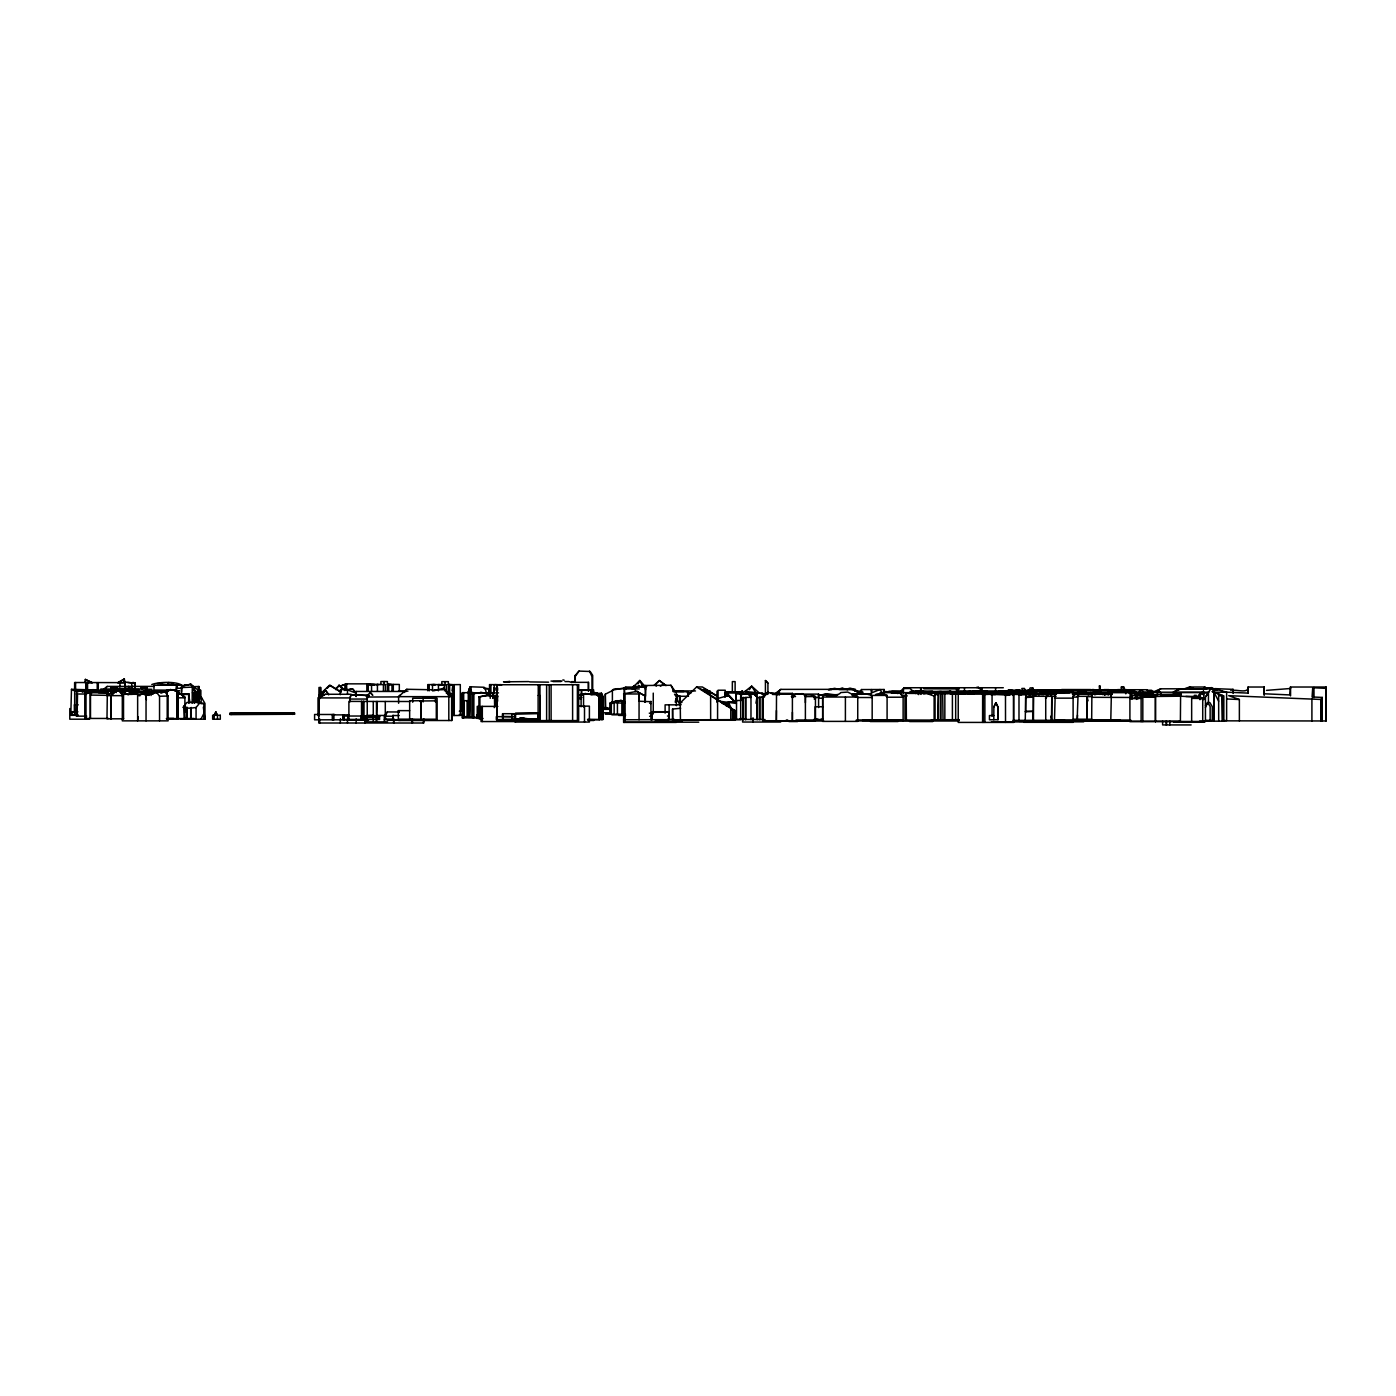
<?xml version="1.0" encoding="UTF-8"?>
<svg xmlns="http://www.w3.org/2000/svg" width="1396" height="1396" viewBox="0 0 1396 1396"><rect width="100%" height="100%" fill="white"/><g stroke="black" fill="none" stroke-linecap="round" stroke-linejoin="round"><path stroke-width="1.5" d="M645.318 696.098L636.611 691.317L645.545 696.133L645.545 686.937L633.226 686.815L633.906 686.186M725.222 697.04L725.222 690.217L718.067 690.217L718.067 698.628M792.405 712.309L792.387 720.737L792.405 693.376L776.525 693.376L776.368 720.737L776.438 710.529M837.495 694.964L818.597 694.964L818.597 698.209L822.785 698.209M861.419 692.922L861.419 689.554L884.122 689.502L884.122 692.974L880.004 692.922M502.595 717.108L502.595 713.705L538.612 713.705M818.597 707.545L818.597 694.109L774.902 694.144M538.141 715.747L538.123 719.586L538.123 695.487L539.973 695.487L539.973 719.586L496.33 719.586L496.33 716.672L513.327 716.672L502.857 716.48L502.909 719.586M884.069 692.887L884.122 689.502M736.198 693.952L736.146 700.757L736.198 693.952L740.753 693.952L740.805 700.478L736.25 700.478M740.7 700.757L740.753 693.952M762.443 697.058L767.346 693.271L762.286 697.145L762.303 719.498M1224.484 692.084L1247.832 693.097L1248.111 687.024L1264.2 687.024L1263.712 693.76L1289.852 694.929L1290.445 687.024L1326.13 687.024L1326.2 720.964L1222.861 720.842M601.833 719.533L601.833 695.313L593.928 692.224L590.962 692.713L591.206 690.305L581.504 690.305L581.399 695.766M497.622 701.211L497.43 695.452L494.411 695.383L494.673 706.917M356.207 696.552L356.277 691.456L406.236 691.456M1179.201 694.405L1175.641 694.283L1174.088 695.679L1174.001 693.201L1180.772 693.201L1180.859 694.51M356.277 691.456L356.207 696.29L356.172 693.166L352.403 688.786L347.482 689.886L356.242 693.149M653.258 693.114L653.258 711.925M946.994 693.184L929.073 693.184M1149.728 697.023L1155.155 697.25M1173.949 695.4L1174.001 693.201M1180.719 695.383L1180.772 693.201M86.046 691.299L86.203 682.609L86.203 691.299M124.959 687.007L125.047 682.661M187.047 719.202L186.959 713.234L183.731 706.219L186.401 711.105M676.362 705.661L676.362 693.114L670.935 685.262L645.458 685.488L645.318 702.275M183.714 707.266L184.202 719.202M725.135 695.592L725.222 692.94M86.727 716.148L76.344 716.148L76.658 690.706L76.745 716.148M423.773 718.888L423.773 723.006L318.724 723.006L318.986 687.478L320.609 687.478L321.324 694.702M814.234 699.082L815.439 696.534L811.233 694.789L805.44 694.789L805.387 702.642M107.946 695.051L108.33 690.688L129.793 691.003M492.788 697.965L492.84 696.081M822.628 697.04C822.419 689.223 836.675 698.593 840.776 692.556L847.686 692.067L857.737 697.04L857.737 721.383L822.628 721.383L822.628 697.04L857.737 697.04M1077.38 719.219L1077.503 715.101M131.713 686.274L131.643 688.123L128.711 688.123L128.746 686.274L128.781 689.223M778.427 694.545L772.354 694.44M1135.157 694.719L1135.245 691.875L1113.136 691.875M85.418 695.034L85.784 692.207L107.335 692.207L107.422 695.225M123.721 718.818L106.986 718.818L107.335 692.207M151.03 695.522L151.553 691.91L130.002 691.91L129.706 692.957L151.1 692.887M742.689 694.161L743.108 691.91L725.449 691.91L725.065 693.393M176.419 690.182L176.577 685.122L176.419 690.182L153.892 690.06L154.118 685.279L181.689 685.122C175.477 680.951 156.928 682.225 151.78 684.564M1073.053 693.655L1073.14 691.701L1057.767 692.241M1137.286 696.046L1137.792 693.812L1134.599 694.685M91.089 691.648L89.606 690.025L88.873 691.648L91.211 691.648L88.873 690.776L88.663 691.648L91.508 691.648L82.137 691.648L79.886 690.025L78.333 691.648M468.41 717.317L469.719 692.486L468.236 691.613L468.41 717.317L477.624 717.317M494.201 688.926L494.044 687.896L493.626 692.887M879.585 694.667L875.484 694.475M1104.602 694.562L1104.655 693.55L1110.919 693.55M194.358 703.252L194.358 687.094L191.008 684.267L181.724 685.837L181.515 692.573L181.637 685.139L182.824 685.802M651.932 711.716L651.897 719.69L651.932 711.716L668.771 711.716L668.632 719.673M157.015 683.621L162.111 683.656L161.29 685.139M1326.13 687.024L1326.078 688.368L1312.729 687.739L1312.1 696.97L1322.256 697.424L1322.134 720.964M1322.256 697.424L1321.471 699.483L1228.707 695.679L1239.369 699.518L1239.369 720.964M1124.513 688.717L1123.623 686.727L1121.337 687.076L1121.337 691.125M198.215 703.427L200.029 697.337L201.408 697.337L200.989 703.671L203.868 703.671L203.868 719.202M138.012 716.706L137.646 720.86L137.646 694.283L122.307 694.283L122.307 720.86L168.096 720.86L168.096 696.011L164.833 691.718L156.108 691.718L146.039 695.435L146.388 699.675M184.289 707.266L187.047 713.216L186.506 719.202L187.047 707.423L182.928 707.388M320.609 687.478L319.736 696.901L318.724 696.883M1047.75 694.301L1056.214 694.388M110.965 687.862L110.895 688.647C113.53 690.688 117.875 685.768 117.473 689.223L117.194 687.879L110.965 687.862L111.244 689.258M982.592 722.413L982.644 693.411L984.389 691.282L986.012 694.318M1033.476 696.43L1033.668 694.719L1033.354 720.231L1033.162 697.145L1029.515 696.081L1025.606 697.494L1025.257 720.231M183.33 697.546L183.522 695.958L184.9 697.145L184.9 718.661M420.737 701.699L420.859 700.722L409.656 700.827L409.656 719.219M1173.582 694.423L1173.809 692.591L1203.3 692.591L1203.073 694.423M1001.089 694.178L1019.778 694.196L1020.092 692.224L1036.53 692.224M1092.178 693.306L1112.35 693.812L1092.178 693.306L1091.672 697.302L1129.905 697.459L1130.533 692.678L1111.408 692.678L1110.78 720.528M1110.78 697.267L1111.286 693.306M1056.894 693.515L1033.79 693.742L1033.476 696.255L1056.109 696.36M717.003 691.16L716.933 702.223M1103.835 719.865L1054.504 719.9L1055.254 692.713L1094.272 692.608M98.453 692.608L107.981 692.713L108.365 690.531L86.814 690.531L86.447 692.625M1199.548 697.459L1199.74 696.115L1199.967 697.494M452.025 690.88L452.932 684.721L448.343 684.389M1149.711 694.37L1149.397 696.377L1149.274 693.864M489.909 694.021L492.963 693.044L492.788 698.366M755.951 703.2L756.981 697.075L753.194 693.411L746.982 693.323L756.981 694.737L756.981 719.533M668.771 711.716L652.072 712.466M469.911 688.472L469.283 717.317M192.159 703.252L192.316 686.309L190.118 684.267M368.055 694.911L367.253 699.047L349.907 699.047L350.954 694.911L369.172 695.47L350.954 694.911M197.551 694.353L198.389 690.235L193.398 686.535M650.937 703.619L649.611 703.183M468.41 691.893L469.108 688.525L469.719 691.893M643.556 686.989L643.888 685.384L642.212 685.401L639.717 680.463L633.365 686.989M193.189 701.473L194.602 695.26M94.457 689.938L71.475 689.345L70.795 715.328L77.146 715.328M1073.105 719.9L1073.105 697.093L1077.188 697.093L1078.078 693.463M1073.105 697.093L1073.995 693.463M598.971 696.691L597.558 693.306L596.354 693.306L598.971 696.691L598.971 719.376M763.071 696.587L768.079 692.364L763.019 696.779L763.019 720.737L815.491 720.737L815.439 696.534L805.387 696.604L805.44 694.789M1077.188 719.219L1078.096 693.62M1088.06 700.809L1087.03 696.709L1087.222 719.219L1087.03 696.709L1091.864 696.43L1092.579 693.62L1072.791 693.655M470.504 687.687L469.702 686.762L484.133 687.268L484.133 688.368L489.141 688.786L489.141 694.894M613.193 702.45L611.849 702.746L614.764 702.415L613.28 703.357M188.635 702.816L188.722 694.039L189.35 702.834M980.324 688.786C983.098 688.403 973.693 686.239 981.405 688.752L981.405 687.739M976.485 687.46L978.334 687.111M111.593 688.298L152.007 689.31M574.768 682.347L575.274 675.402L579.008 671.075L590.176 671.493L592.689 675.35L592.689 693.725M1029.672 694.37L1034.227 694.37M349.907 697.913L351.164 694.266L325.216 694.283L319.038 697.913L349.907 697.913L349.907 701.891M940.782 720.022L940.782 693.428L935.407 693.428L936.856 693.446L937.501 691.648L940.503 691.631L940.485 720.022M920.906 694.405L922.25 690.758L923.768 693.934M633.941 686.989L634.517 685.471M675.21 702.171L675.961 698.663M392.677 719.149L393.079 715.275L393.253 719.149L384.999 719.149L385.401 715.275L385.575 719.149M1012.275 690.357L1008.244 689.886L1033.668 691.09L1028.835 691.107L1030.178 687.896L1032.761 687.896L1033.947 691.003M1031.4 691.09L1032.761 687.896M1004.928 694.126L1005.609 692.625L983.22 692.538M993.812 719.76L993.865 707.144L995.906 702.694L998.088 707.144L998.088 719.69L989.432 719.76L989.432 715.555L993.865 715.555M921.604 692.905L922.355 691.282L933.104 692.311M1205.463 707.44L1207.732 702.537L1209.809 702.537L1212.252 706.568L1212.252 720.353L1205.463 720.353M993.725 707.144L995.889 702.694L997.931 707.144L997.931 719.69M478.933 714.124L478.619 718.469L483.033 718.469M121.888 690.584L123.912 691.02L121.958 690.601L121.958 692.66L121.958 690.601L125.5 691.631M128.31 691.02L126.216 690.741L139.181 689.676L116.793 689.676L111.994 691.212L115.048 689.537L116.793 690.706L116.793 689.676M1129.207 693.48L1135.594 693.48L1134.459 695.662L1130.638 695.662M200.919 719.202L203.868 713.496M937.658 720.022L938.426 693.446L938.426 720.022M934.116 720.022L934.116 696.046L935.076 694.213L937.658 694.842M638.007 683.97L639.874 680.463L645.458 686.989L644.149 687.007M95.26 690.898L115.885 691.09L111.052 695.644L111.052 718.818M378.839 717.474L379.52 716.27L362.175 716.27L361.337 717.474L378.839 717.474L378.839 719.429M376.484 715.45L385.296 715.45L387.338 711.943L399.361 711.977M1063.839 689.973L1062.635 692.067L1063.769 690.217M1156.15 695.627L1159.116 690.811L1162.414 696.046M646.069 687.39L644.149 687.39L646.854 686.082M319.527 697.913L325.39 690.095L328.898 694.632M1205.463 705.469L1206.877 703.218L1207.47 704.108M1204.696 698.279L1208.395 692.451L1199.548 694.161L1199.548 695.417M1204.975 697.913L1211.553 687.53L1218.656 701.246M749.355 689.711L751.676 686.151L759.197 692.922L744.888 691.474L751.676 686.151L755.951 692.922M934.116 696.046L926.595 693.446L906.37 693.393L904.974 695.26L904.974 720.022L959.227 720.127M319.492 697.738L325.39 690.095M367.235 721.854L367.253 697.04L368.404 695.33L369.19 696.238M1049.234 693.166L1045.482 698.262L1047 696.43M1191.66 721.662L1191.66 698.384L1193.126 696.866L1180.597 696.203L1155.365 696.464L1155.365 721.662M726.182 705.8L728.503 702.415L732.062 709.953M574.768 676.973L579.008 671.075M614.153 702.729L614.153 714.281M617.433 702.956L617.433 714.281M639.019 685.698L638.042 686.989L639.787 686.989L639.019 685.698L638.304 686.396M74.494 704.875L77.844 704.875L74.407 704.875L74.494 712.92M1155.365 696.464L1142.102 697.128L1141.125 698.384L1141.125 721.662M404.264 692.486L406.812 689.275L431.626 689.764L433.633 690.828L443.614 688.245L451.885 696.656L398.61 696.656L398.61 703.27M165.112 691.072L168.375 691.282M319.562 697.651L318.183 697.581L318.183 715.764M183.522 706.655L186.924 702.467L200.169 702.467L203.868 703.671M196.068 719.202L196.068 707.51L200.169 702.467M190.711 719.202L190.711 708.138L196.068 707.51M805.789 696.22L802.56 693.672L795.423 693.917L792.387 697.564L792.405 693.376M792.474 697.843L794.656 695.225M387.338 711.943L384.319 715.537L384.319 721.854M336.035 688.385L339.28 685.314L344.847 690.095M335.581 689.624L339.28 685.314M978.474 691.735L979.434 691.526M725.362 695.522L727.316 693.672L735.116 702.014M727.316 693.672L724.594 696.587L727.316 695.819M327.275 688.228L330.171 685.279L340.886 692.032L329.473 685.279L319.562 694.702L319.562 699.064M1146.936 695.034L1148.437 693.55L1152.712 694.231L1149.571 693.55L1147.634 695.505L1142.835 695.505M581.102 706.795L581.102 694.213L585.674 693.498L583.545 694.336L583.545 707.004M654.218 685.244L659.383 680.533L666.067 685.611L663.99 684.145M654.532 685.227L659.383 680.533L663.973 684.145L660.343 686.186M680.445 702.712L696.604 686.972L702.363 686.972L716.933 695.906M1017.858 691.369L956.557 691.264M1196.547 697.843L1203.561 691.142L1196.669 697.564M93.166 690.339L99.133 690.601M103.095 690.339L107.248 686.413L154.101 686.396M115.589 691.247L110.912 695.644L110.912 718.818M1134.355 694.65L1138.333 695.191M739.793 693.131L742.393 690.776L742.463 694.58M398.61 696.656L406.812 689.275M366.171 696.22L370.376 692.66L372.854 695.26M897.768 693.603L903.456 688.56L909.965 688.472L915.759 693.568M1139.869 695.662L1148.437 694.754M91.595 690.706L93.008 689.537M102.519 690.339L107.248 686.413M1147.687 694.562L1150.845 691.962M91.77 692.189L93.48 690.043M1148.385 694.004L1151.054 691.927M773.297 693.672L774.815 694.021L780.853 689.38L852.171 689.345M774.815 694.283L780.853 689.38M1033.651 692.207L1035.745 691.195M1056.004 691.509L1051.781 691.421L1095.04 690.252L1039.758 690.636L1033.092 693.044L1036.216 692.591M107.44 695.644L113.53 691.247L106.986 695.644L123.529 695.644L123.529 718.818M1146.709 694.754L1150.095 692.381L1154.335 692.381M612.984 703.026L616.386 700.722L623.89 700.722M725.449 692.154L742.759 692.381M1025.257 711.646L1033.162 711.367L1025.606 711.367M1136.641 692.992L1141.893 689.729L1143.638 692.608M109.987 691.003L110.214 691.858M325.216 694.283L319.318 697.581M1155.225 692.207L1160.791 688.804L1211.553 688.821L1210.541 687.687C1198.257 691.84 1184.436 684.843 1173.163 692.207M117.962 682.661L124.401 678.997L124.401 682.661L117.805 682.766L124.401 678.997M1135.035 694.981L1140.637 691.962L1155.242 691.927M609.86 703.252L612.704 702.467L609.86 703.252L609.86 714.281M91.421 693.934L91.421 692.259L85.837 690.846L88.995 691.212M605.306 708.208L605.306 694.213L612.39 690.636M1180.405 688.769L1173.6 692.207L1173.6 696.255M1174.088 695.679L1177.421 694.301M1097.413 694.178L1111.565 694.388M1075.426 693.341L1080.783 690.741L1085.111 690.479L1081.795 692.032M644.149 687.39L644.987 686.064M680.812 704.439L679.8 704.91L679.922 696.377L676.868 696.168M387.565 721.854L366.572 721.854L366.572 715.607L373.936 715.31M340.275 686.117L344.882 684.302L344.882 690.531M117.718 691.003L116.043 690.566M611.937 703.183L613.507 702.136M617.939 701.752L621.08 700.408L625.024 702.223M142.444 691.858L145.708 690.496L151.361 691.561M1160.791 688.804L1152.66 692.207L1208.657 692.207M319.946 694.702L321.481 694.702M613.001 702.101L616.386 700.722M1233.104 693.446L1233.104 689.362L1230.766 690.305M1144.842 694.51L1150.095 692.381M123.529 682.086L125.343 681.353L125.169 687.007M882.796 694.161L880.004 689.537L871.505 692.905L871.488 689.554L871.558 692.992M1204.259 687.39L1217.626 689.973L1213.805 690.13M160.872 693.184L164.833 691.718M1183.738 689.118L1189.479 687.024L1205.202 687.024M85.365 690.671L82.137 691.648L84.528 690.671L85.889 691.648L81.387 691.107M137.646 695.731L142.584 693.969L148.203 694.737L146.039 695.435M340.415 686.169L346.609 683.848M1093.138 691.09L1096.89 689.746L1146.779 689.729L1149.868 692.625M1073.576 694.807L1078.707 693.411L1072.372 694.004M1074.222 694.667L1079.091 692.957L1074.885 694.667M588.92 694.283L593.16 692.992L589.513 694.248M100.687 690.95L74.669 690.793L71.475 689.345M319.562 694.702L321.272 694.161M963.502 693.306L967.533 691.997L950.1 692.067M922.233 693.271L926.054 692.067L927.485 692.905M131.643 689.223L131.782 682.906L133.178 682.435L134.679 682.906L134.609 689.223M913.787 693.271L917.696 692.067L919.179 692.905M847.634 688.839L849.99 688.141L855.643 689.554L839.52 689.554L834.616 688.315L828.299 689.711L831.51 689.676M838.979 689.031L842.067 688.141L847.738 689.572L842.067 688.437M1094.167 694.475L1098.931 693.568L1094.848 694.719M717.474 698.611L728.747 695.417L735.221 702.118M987.495 693.585L984.285 694.44L995.261 694.056M521.738 718.015L515.595 719.586L515.56 713.164L538.158 713.164L511.896 713.827L511.913 719.586L524.058 718.155M918.743 694.615L916.579 692.643L883.476 692.66L876.461 694.388L883.494 694.388M1005.521 722.413L1005.486 695.487L1006.621 695.138M1005.521 695.487L1013.758 693.515L1013.758 722.413L958.232 722.413L958.232 694.039L970.115 691.282M170.836 689.572L151.466 693.899M158.987 692.137L162.372 691.369M1078.707 695.086L1078.445 692.433L1107.935 692.433L1108.18 695.086L1108.25 693.795L1110.832 694.562L1108.25 694.109M1104.934 694.702L1108.843 693.829M478.933 718.486L478.933 696.918C488.775 695.243 499.227 692.538 494.271 707.65M478.933 696.918L487.448 695.295L494.271 696.796M583.545 694.336L597.558 693.306M581.102 694.213L587.21 693.829M939.683 692.922L950.659 691.229L952.962 693.463M940.503 693.306L950.659 691.229M1193.929 697.424L1200.647 696.15L1193.842 697.337M612.39 703.497L612.39 690.06C615.078 687.024 625.949 690.531 625.757 687.216L632.039 687.216L631.865 688.717M624.029 687.966L612.495 690.113M1072.303 690.252L1070.697 690.584L1073.489 690.584M577.735 690.479L581.539 689.729M591.328 694.632L595.778 693.812L599.599 697.058L595.778 693.812M191.008 684.267L182.963 686.012M1123.606 686.989L1121.337 687.076M832.487 696.028L836.815 695.313M1141.352 695.958L1149.379 694.475M637.187 691.317L624.204 693.69M957.324 693.166L961.024 692.503M958.371 693.219L964.601 692.782M1140.933 695.592L1151.7 694.231M591.189 692.695L592.619 692.451M1023.861 694.336L1029.149 693.393L1034.471 694.388M680.463 702.694L681.911 702.45M722.709 703.392L736.53 701.036L736.512 719.376L734.732 715.607M722.255 703.479L736.512 701.036M82.137 691.299C88.716 691.264 75.593 689.572 83.917 691.003M1079.091 692.957L1078.672 694.336L1078.41 692.608M936.542 692.346C938.461 691.701 943.382 690.496 943.644 693.411M1080.87 694.161L1085.477 694.248L1084.36 694.056M1146.692 694.597L1149.938 694.161M123.18 718.818L123.18 695.644L118.869 691.09L122.988 691.631L128.205 694.807M624.762 688.961L639.298 688.909M95.486 689.956L89.798 690.671L89.798 692.241M90.531 690.671L96.219 690.601M870.179 693.777L852.084 694.458L856.272 693.777L857.737 697.494L872.168 697.529L870.179 693.777L853.619 693.899L854.579 694.37M988.019 694.248L990.479 693.952M1141.125 698.384L1129.905 698.384L1138.804 698.558M1137.339 698.558L1138.804 697.86M1102.456 694.562L1108.18 693.917M292.654 713.304L294.539 713.112L294.539 714.246L229.904 714.438L229.904 713.304L249.692 712.937L292.654 713.304L292.654 714.438M686.099 720.109L672.575 720.109L672.575 709.046L680.672 708.278M1035.692 693.864L1039.2 694.737M595.377 693.672L601.432 693.184L602.95 696.482L602.95 719.551L587.611 719.376M506.8 681.824L510.046 681.545L503.502 681.824L528.665 681.58M942.335 693.027L952.578 692.346L944.324 693.027M990.567 694.527L994.859 694.178M1013.409 694.039L1006.481 695.417M1266.469 690.374L1290.567 688.49L1290.445 687.024M740.491 694.231L753.142 694.318M961.704 693.044L967.48 692.625M601.833 695.295L601.606 719.533M920.435 692.94L939.072 692.573M950.816 693.446L955.667 694.021L955.667 720.022M590.124 694.51L600.263 694.964L599.599 718.853M1004.806 693.323L1010.966 692.94L1010.146 694.527M1041.94 690.374L1048.326 689.99M1003.654 692.451L1005.521 692.329M891.398 693.166L900.071 692.678M913.071 691.927L932.563 691.195M1027.456 690.339L1059.686 689.729M1006.481 694.999L991.474 694.318M165.112 691.229L168.672 691.055L151.518 690.88M626.054 689.083L624.152 689.083M1033.354 697.145L1025.606 697.494M1012.903 695.417L1013.758 693.515M135.15 687.443L135.15 683.168L127.629 682.504M124.122 679.119L124.122 682.016L135.15 683.168M181.515 687.565L192.159 687.129M347.482 689.886L352.542 688.786L356.381 693.114M479.892 696.866L479.945 718.486M635.25 691.666L635.25 686.937L644.69 686.605M955.213 692.887L963.066 692.625M993.533 693.864L993.917 692.625L993.533 693.864L989.52 693.341M387.442 684.633L391.072 684.529M156.108 691.718L159.545 696.255L168.096 696.011M1025.537 692.346L1029.899 692.259L1026.095 692.241M899.548 692.643L903.125 695.958L907.295 695.871M939.63 691.701L947.901 691.526M986.082 693.585L994.667 693.428M229.904 713.304L294.539 713.112M229.904 714.438L294.539 714.246M1029.149 692.8L1019.185 692.974L1019.359 694.51L999.833 693.952M610.907 709.761L610.907 713.722M443.056 684.651L438.519 684.721L438.344 690.811M578.031 695.208L581.87 695.156M742.201 693.376L738.484 692.643L742.183 693.376L742.201 690.758M1113.659 690.636L1093.4 690.636M837.042 694.964L825.577 694.632M571.61 682.557L569.76 681.824M89.396 693.027L90.496 693.097L90.496 718.451M1042.027 691.526L1069.109 691.352L1060.349 691.317M619.841 700.565L625.234 702.223M1018.993 720.231L1018.993 694.737L1021.75 694.719M147.418 694.039L153.071 694.004M367.253 697.04L398.61 696.901L399.71 695.33L400.617 696.342M423.145 701.944L423.145 697.913L435.988 698.262M550.966 681.091L561.977 681.039M452.06 684.721L448.256 684.721L460.296 684.598L460.296 715.485L452.077 715.485M867.352 694.248L872.168 695.452L887.088 695.4L887.088 720.214L856.376 719.952M1018.993 694.737L1033.354 694.719M538.996 719.586L502.595 719.586L502.595 713.705M553.008 681.58L561 681.562M564.979 681.562L568.975 681.562M645.615 686.972L635.25 686.937M1010.442 691.264L998.663 691.334L1008.348 691.421M954.48 692.521L960.605 692.521M924.937 692.905L925.583 692.311L922.355 691.282M1090.119 692.503L1091.881 692.608M182.004 694.353L189.35 694.353M833.028 695.295L836.832 695.574M1194.278 695.348L1196.372 695.348M814.287 697.476L818.597 697.459M1196.494 698.175L1202.916 698.558M639.054 701.246L650.937 701.699M611.326 714.281L611.326 702.415L624.693 703.34M571.54 681.667L574.803 681.667M529.695 681.911L548.593 682.173M571.802 682.347L588.623 682.347L588.623 691.003M125.204 682.627L74.616 682.522L74.616 691.247M92.223 682.696L85.348 679.433L85.278 682.661L92.223 682.696L85.348 679.433M131.643 682.906L134.679 682.906M366.834 684.389L374.39 684.616L366.834 684.389L366.834 690.758M391.979 690.968L391.979 684.633L387.407 684.389L399.308 684.459L399.308 690.828M186.471 684.947L187.361 684.947M184.377 685.139L186.628 685.139M1099.21 693.76L1099.856 685.942L1100.868 693.917M642.841 686.396L633.383 686.396L633.383 689.31M191.688 686.745L199.192 686.5L199.192 690.566M636.803 687.6L624.221 687.6L624.082 722.413M140.647 687.827L147.33 687.827M903.631 687.739L1003.305 687.739M493.73 688.193L497.814 688.193M125.5 688.263L128.188 688.263M484.255 688.385L489.141 688.786M111.383 689.031L100.826 689.031L100.617 690.078L109.028 690.078M347.883 689.554L340.45 689.554L340.275 694.702M1061.606 689.537L1090.695 689.572M1091.829 689.589L1093.993 689.589L1096.802 691.945M1103.939 689.624L1108.703 689.624L1111.844 691.544M1117.568 689.624L1126.345 689.624M95.469 690.078L106.358 690.933M434.121 689.833L442.637 689.746M579.008 689.781L585.413 689.781M578.049 690.182L593.893 690.182M1060.419 689.973L1087.17 690.06M126.355 690.462L114.053 690.427L114.524 692.346M175.739 690.793L179.526 690.776L174.605 690.95M1023.809 690.374L1044.348 690.374M1005.015 690.828L1008.54 690.828M1038.101 690.566L1046.581 690.566M1139.66 693.55L1132.226 690.619L1116.8 690.636M76.414 691.125L148.046 691.107M166.525 718.853L178.182 718.853L178.182 690.88L177.99 718.853M398.453 691.125L407.964 691.125M672.907 690.95L695.47 690.95M706.62 690.95L710.128 690.95M1026.182 691.107L1028.904 691.107M148.028 691.282L168.27 691.369M854.561 691.16L860.512 691.16L859.552 692.399M100.058 691.631L106.759 691.631M673.902 691.526L683.778 691.526M910.018 691.474L1039.671 691.369L1007.144 691.613M1174.629 691.683L1175.781 692.207M1108.11 692.189L1112.49 692.189M737.297 692.137L742.515 692.137M856.865 692.172L863.025 692.172M887.996 692.259L902.305 692.259M915.253 692.067L946.209 692.067M967.585 692.137L957.167 692.067L961.321 693.254M1213.63 692.207L1226.63 692.207L1226.63 720.563L1222.809 720.563M901.851 692.556L893.021 692.067M912.461 692.556L921.535 692.556M108.452 718.451L85.121 718.451L85.121 692.678L107.056 692.835M133.126 692.94C143.718 695.487 126.513 690.217 129.706 692.957M192.439 692.782L197.743 692.782L197.743 700.862M370.376 692.66L372.139 694.702M469.039 692.695L462.111 692.695L462.111 717.858L477.729 717.858M487.762 692.695L494.201 692.695M687.268 692.73L691.229 692.73M946.994 692.782L969.33 692.625M192.962 692.957L193.939 692.957M493.294 692.887L498.494 692.887M725.082 692.94L747.296 693.131L750.978 697.372L745.429 697.372L745.429 719.603M858.104 693.044L862.205 693.044M908.273 692.905L929.247 692.905M947.151 693.027L956.243 692.887M959.035 692.905L960.343 692.905M1039.462 692.748L1069.668 692.765M151.1 693.393L141.502 693.393L144.189 694.458M446.511 693.411L451.885 693.411L451.885 720.51L398.61 720.51M601.432 693.184L602.636 696.342L602.636 719.551M771.115 693.271L774.902 693.271M948.006 693.446L942.684 693.428L943.05 720.022M1005.207 693.236L1008.505 693.236A340.764 3.507 0.1 0 1 1003.707 693.236M1134.145 693.341L1152.904 693.341M761.221 693.672L767.259 693.672M943.05 693.428L940.782 693.428M994.947 693.69L984.703 694.039L995.261 694.475M999.187 693.69L1019.778 694.196M1148.437 693.55L1149.571 693.55M76.344 694.004L86.727 694.004M489.281 694.021L490.223 694.021L481.341 692.451L472.912 693.795L473.872 693.795L473.872 717.736M623.558 693.969L639.176 693.969L639.176 700.426M776.368 693.882L792.387 693.882M958.232 694.039L982.592 694.039M188.722 702.624L188.722 693.986L183.417 694.336L188.635 694.336M605.306 694.213L605.637 708.208M983.325 722.413L983.325 694.318L992.137 694.318M1040.858 694.301L1055.9 694.266M1072.634 694.161L1112.263 694.056M127.769 694.353L132.358 694.353M762.268 694.318L767.87 694.318M991.369 694.458L994.441 694.336M1035.309 694.405L1001.909 693.952M1036.722 693.568L1047.122 694.266M1137.199 694.597L1173.53 694.37M577.787 694.754L581.888 694.754M1137.286 694.702L1157.668 694.702M1160.32 694.702L1176.444 694.51M578.241 695.243L581.748 695.243M1140.794 695.086L1149.274 695.086M77.513 695.191L77.094 716.183M145.149 695.278L149.407 695.278M192.665 695.26L196.452 695.26L196.452 701.473M837.548 695.26L818.597 694.964M1135.349 695.313L1157.476 695.313M1161.489 695.208L1179.585 695.208M826.606 695.679L833.168 695.679M1219.807 695.871L1223.838 695.871L1223.838 721.174L1199.548 721.156M677.374 696.272L688.507 696.272M1091.864 696.325L1077.38 696.325M1091.864 696.43L1091.672 720.423M1185.885 696.43L1195.011 696.43M494.673 696.883L497.674 696.883M1145.627 697.04L1148.542 697.25M1135.018 697.25L1145.313 697.25M577.682 697.529L581.87 697.529M1135.262 697.651L1141.439 697.651M742.899 719.603L742.899 697.372L745.865 697.878L745.865 719.603M1054.504 698.157L1073.105 698.14L1073.838 692.713L1074.868 694.266M1191.66 698.384L1205.446 698.489L1205.446 721.662L1129.905 721.662L1129.905 697.459M435.988 698.489L423.145 697.913M621.08 700.408L611.326 702.415L613.716 702.415M469.073 700.687L463.873 700.687L463.873 716.637L469.073 716.637M420.074 700.984L436.302 700.844L436.302 719.219L398.349 719.219L398.349 710.616L409.656 710.651M410.023 701.507L348.895 701.403L348.895 720.022L368.474 720.127M419.795 701.455L421.819 700.984M680.812 704.84L665.107 704.84L665.107 713.164M578.049 706.132L589.391 706.132L589.391 722.046L515.037 722.046M497.831 706.393L481.027 706.393L481.027 721.558L515.839 721.558M823.291 706.742L815.159 706.742L815.159 719.551M602.898 707.65L607.016 707.65M601.676 708.104L610.61 708.104M601.484 709.325L609.825 709.325M459.319 711.245L463.681 711.245M77.408 711.873L71.475 711.663L71.667 715.014L77.844 715.188M77.844 711.82L71.562 711.873M601.484 712.78L610.61 712.78M605.306 714.194L625.53 714.211M71.475 714.665L77.408 714.665M334.569 714.49L314.589 714.49L314.589 719.812L368.055 719.795M459.319 714.647L463.681 714.647M71.562 714.804L77.932 714.927M332.3 714.874L348.895 714.874M478.13 714.874L476.699 714.874L476.699 718.347L481.795 718.347M611.849 714.822L624.605 714.822M392.782 715.537L399.134 715.537M618.655 715.415L625.565 715.415M366.572 715.607L373.273 715.607M362.245 716.026L343.381 716.026L343.381 719.429L379.59 719.429L379.52 716.27M667.445 716.008L669.12 716.008M384.999 716.218L392.677 716.218M649.611 716.288L651.932 716.288M379.59 716.567L362.175 716.27M167.346 718.364L173.662 718.364M166.386 718.661L194.166 718.469M739.688 718.696L743.579 718.696M480.765 718.853L479.317 718.574M739.688 718.835L743.579 718.835M89.361 719.202L69.8 719.202L69.8 708.54M180.119 719.202L204.968 719.202L204.968 703.444L201.408 697.337M739.845 719.062L744.173 719.062M814.287 719.097L817.969 719.097M820.988 719.237L822.942 719.237M1073.105 719.219L1091.864 719.219M667.445 719.411L674.477 719.411M736.146 719.376L765.043 719.568M814.287 719.603L823.343 719.533M384.319 719.69L414.996 719.69M419.795 719.865L436.041 719.865M587.576 719.673L599.599 719.673L599.652 694.51M623.558 719.76L668.771 719.673M674.495 719.83L740.7 719.638L740.7 692.94M863.129 719.76L903.125 719.76M931.394 719.83L959.035 719.673M412.693 720.109L437.088 720.109L437.088 698.262L412.693 698.262L412.693 702.24M699.117 720.039L708.994 720.039M716.933 720.057L722.343 720.057M786.314 720.004L787.693 720.004M795.999 720.004L822.244 720.004M1090.067 720.214L1120.43 720.214M367.253 720.301L368.404 720.301M387.477 720.301L400.984 720.301M588.187 720.476L593.893 720.476M1012.903 720.388L1064.59 720.231M1082.04 720.388L1130.969 720.249M862.135 720.528L881.085 720.528M1081.673 720.545L1130.638 720.528M676.065 721.069L682.4 721.069M780.015 721.017L789.63 721.017M795.563 721.017L823.71 721.017M856.149 720.912L870.755 720.912M919.092 720.999L958.86 721.017M1036.722 720.964L1060.314 720.964M1119.278 720.842L1130.516 720.842M511.791 721.243L564.228 721.243M655.003 721.191L674.059 721.191M879.585 721.226L925.618 721.086M1019.185 721.366L1179.655 721.104M788.88 721.54L797.622 721.54M870.231 721.523L898.082 721.523M909.581 721.558L932.807 721.558M1035.588 721.383L1063.857 721.383M1178.59 721.54L1201.764 721.54M991.352 721.907L1024.821 721.907M1059.738 721.802L1083.715 721.802M624.221 722.186L698.768 722.186M780.696 722.029L742.602 722.029L742.602 717.753M1173.582 722.168L1204.102 722.168M676.362 722.413L623.593 722.413L623.925 693.655L623.925 722.413M1023.774 722.308L1073.28 722.343M1191.137 724.925L1162.606 724.925L1162.606 721.121M373.936 684.546L377.583 684.546M176.419 688.245L181.515 688.263M1210.541 687.687L1226.63 692.207M903.212 691.229L888.868 691.247M911.815 691.247L920.4 691.247M972.419 691.264L974.251 691.264M744.888 691.474L748.204 691.491M1018.696 691.439L1022.326 691.439M177.17 693.969L188.722 693.986M759.476 719.533L759.476 697.075L764.485 697.075M765.043 695.836L762.373 692.922L753.194 692.922L757.417 697.546L759.913 697.546L759.913 719.533M578.206 698.646L581.102 698.646M950.519 720.109L951.74 720.127M923.943 688.804L959.331 688.909M493.626 689.886L497.901 689.903M1009.936 691.421L1013.322 691.439M938.426 693.446L936.856 693.446M1052.27 691.282L1040.02 691.229M982.784 692.067L1006.743 692.189M673.204 691.648L688.019 691.718L688.211 692.643M942.457 693.393L955.667 694.021M1035.64 694.301L1039.182 694.318M435.29 684.581L431.573 684.581M906.213 693.393L906.37 720.022M791.41 696.552L795.528 696.569M166.735 685.139L180.416 684.79M471.883 717.439L471.883 692.591L472.912 692.608L472.912 717.736M186.506 708.104L190.711 708.138M161.29 683.988L166.682 684.686M925.705 693.428L924.065 693.411L932.319 693.446L930.783 693.428M90.496 695.103L106.969 695.33M975.036 691.264L987.548 691.439M168.933 682.557C163.245 683.708 175.303 681.126 173.418 685.139M899.425 691.491L891.782 691.334M883.459 691.456L888.31 691.77M1199.548 694.161L1199.967 699.71M488.495 693.76L480.381 692.451M194.271 701.403L198.162 701.473M1146.413 694.126L1148.821 694.178M135.953 693.271L134.382 693.079M117.91 690.915L116.269 690.88L116.269 692.556M1222.704 721.156L1222.215 695.4L1222.215 721.156M1039.723 690.636L1040.072 692.119M1059.738 692.573L1064.433 692.73M1137.339 698.035L1138.508 698.209M913.071 692.957L917.713 693.131M1214.974 688.629L1233.104 689.362M1233.226 690.392C1236.908 689.502 1248.722 693.777 1248.111 687.024L1248.111 693.306M1227.258 698.995L1239.369 699.518M927.014 692.503L937.501 692.957L937.501 691.648M960.204 692.556L962.751 692.678M966.416 692.817L968.667 692.94L961.268 692.782M995.749 694.423L991.474 694.178L996.604 692.399L1008.819 694.65M519.713 718.207L538.996 719.446M680.149 696.272L680.445 720.266L735.116 720.266L735.064 710.616L700.775 688.978L710.913 693.568L703.968 689.223L705.381 689.292L716.968 696.115M471.883 692.591L480.73 693.184M484.639 693.463L489.769 693.899M438.065 684.581L440.264 684.721M433.074 684.564L435.29 684.738M1045.482 691.334L1051.293 691.77M521.65 718.294L538.315 719.586M372.226 684.494L374.39 684.633M85.121 692.678L90.496 693.097M377.129 684.476L379.293 684.476M494.847 684.564L497.011 684.755M193.259 689.764L194.602 689.764L194.602 701.473M129.496 692.591L133.719 693.027L129.496 692.207M776.368 694.178L777.991 694.458M777.223 694.283L778.2 694.475M1043.824 694.545L1037.123 694.266M716.933 700.879L736.407 703.444M1199.845 697.703L1205.446 698.489M651.932 713.6L652.996 713.757M649.28 713.164L653.258 713.757M1053.317 691.334L1056.126 691.77M1078.811 694.109L1079.719 694.248M178.182 690.88L170.469 689.572L167.206 690.305L167.206 718.853M172.476 683.237L173.418 683.412M172.144 683.168L173.017 685.139L172.929 683.325M982.889 691.683L993.917 693.847M983.203 692.084L987.408 692.922M767.468 692.364L777.729 694.388M696.604 686.972L732.481 709.465L732.481 720.266M732.272 709.343L735.116 710.634M672.575 709.046L672.68 720.109M882.499 694.248L887.088 695.4M89.798 690.793L93.584 691.753M562.902 679.869L564.228 680.218M85.348 682.522L85.627 679.52M592.672 692.992L598.5 694.754M740.281 693.899L741.451 693.376M860.425 693.899L861.768 694.37M851.682 689.345L862.728 693.149M753.194 693.411L756.981 694.737M1189.479 687.024L1195.447 689.223M1212.531 691.596L1222.704 695.417M1212.094 691.596L1218.045 693.829M192.316 686.309L194.358 687.094M593.684 692.224L600.873 695.034M851.979 695.26L857.737 697.564M656.434 686.064L654.584 684.895M1008.575 692.503L1010.146 693.236M991.91 692.503L993.481 693.236M978.352 688.036L980.289 688.996L980.289 687.739M1154.475 692.067L1151.456 690.27L1147.25 690.27L1150.112 692.643M1132.4 689.676L1137.932 693.131M932.633 692.329L934.273 693.393M1080.783 690.741L1084.116 692.905M1084.151 690.915L1087.292 692.992M184.9 697.145L178.426 692.521L183.522 696.168M139.844 695.889L137.646 694.283M122.988 691.631L125.326 694.353M765.427 695.225L765.427 680.533L767.922 683.063L767.922 693.411M193.032 688.926L197.743 692.782M811.233 694.789L815.491 698.332M338.67 685.314L343.608 689.554M767.905 683.063L765.427 680.533M194.027 690.2L196.766 692.782L196.766 701.141M91.002 693.097L88.524 691.212M1222.32 691.212L1223.315 692.207M443.614 688.245L451.641 696.656L451.641 720.51M728.747 695.417L735.134 702.101M727.089 693.672L734.872 702.014M642.212 685.401L643.678 686.989M1086.873 693.306L1088.374 694.737L1087.85 693.934M1132.226 690.619L1132.959 691.544M899.53 692.66L903.125 697.197L887.088 697.232L883.476 692.66M1202.916 698.157L1201.729 698.558M120.667 691.927L123.529 695.644M1048.937 693.166L1051.781 696.534L1051.467 720.231M325.303 690.217L328.636 694.685M674.53 694.196L675.716 695.854L675.716 694.754L677.444 694.754L677.444 701.019M1033.79 693.742L1034.471 694.719M1161.472 694.562L1159.116 690.811M1130.533 692.678L1131.964 695.016L1131.964 699.274M1207.732 702.537L1210.14 706.498L1210.14 720.353M676.571 698.646L680.445 705.695M670.935 685.262L673.71 691.142M1025.589 690.915L1024.437 688.455L1021.82 688.455L1022.971 690.915M589.461 671.075L592.026 676.606L592.026 689.537M1122.593 686.727L1123.92 690.095M485.023 688.28L486.698 693.864M176.646 685.279L177.1 686.727M203.362 707.179L204.933 719.202M447.627 692.451L448.814 696.656L448.814 720.51M1050.682 716.235L1051.781 720.231L1051.799 696.325M471.883 693.882L470.33 688.28L469.562 717.317L469.719 688.594M1125.804 693.829L1124.879 690.392L1095.668 690.339L1096.593 693.952M643.888 685.384L644.237 686.989M497.43 695.452L497.674 696.639M1320.913 699.448L1320.913 720.964M398.349 710.616L398.663 712.344M1135.594 693.48L1136.553 699.396M189.263 698.314L189.873 702.293M1099.21 685.942L1100.223 693.917M1035.343 693.515L1035.57 695.383M181.585 686.919L181.689 688.019M983.325 694.318L983.482 698.646M822.715 694.527L822.785 721.383M1173.809 692.591L1173.914 696.081M85.784 692.207L85.837 694.388M581.504 690.305L581.609 694.58M1104.655 693.55L1104.69 695.191M645.458 685.488L645.545 689.886M818.597 694.109L818.614 695.906M591.206 690.305L591.223 692.695M346.435 683.848L346.47 690.165L346.435 683.691M903.456 688.56L903.456 693.847M1326.078 688.368L1326.078 720.964M1321.576 697.878L1321.576 720.964M1313.95 687.443L1314.037 697.634M1312.729 687.739L1312.729 697.616M1311.908 699.134L1311.908 720.964M1290.567 688.49L1290.567 695.889M1264.2 695.4L1264.2 687.024L1264.13 688.856A16.578 2.827 -1.9 0 1 1263.956 689.031M1222.966 695.871L1222.966 721.174M1218.638 693.899L1218.708 721.156M1208.447 692.433L1208.447 702.712M1203.788 693.393L1203.788 699.728M1203.439 691.142L1203.561 695.33M1202.724 698.384L1202.724 721.662M1180.597 696.203L1180.388 721.662M1169.813 721.121L1169.813 724.925M1166.55 721.121L1166.55 724.925M1166.218 721.121L1166.218 724.925M1155.539 696.238L1155.539 721.662M1142.818 697.145L1142.818 721.662M1099.856 685.942L1099.856 694.44M1073.14 691.701L1073.14 693.655M1045.726 696.377L1045.726 720.231M1036.111 692.591L1036.111 693.48M1035.972 693.847L1035.972 694.754M1032.726 711.646L1032.726 720.231M1025.781 694.702L1025.763 711.96M1013.444 694.597L1013.444 720.388M995.575 687.739L995.575 692.241M992.067 694.144L992.067 716.183M984.878 694.318L984.878 722.413M982.138 687.739L982.138 692.241M964.479 687.739L964.479 692.241M958.11 687.739L958.11 692.241M956.574 687.739L956.574 692.241M952.404 694.231L952.404 720.022M944.848 693.428L944.848 720.022M935.076 694.213L935.076 720.022M921.29 687.739L921.29 692.241M920.627 687.739L920.627 692.241M903.125 695.958L903.125 721.226M872.168 695.452L872.168 720.214M861.419 689.554L861.419 693.847M845.4 697.04L845.4 721.383M805.387 696.133L805.387 720.737M779.387 690.95L779.387 695.034M763.211 696.081L763.211 720.737M757.417 697.546L757.417 719.533M752.985 717.753L752.985 722.029M750.978 694.737L750.978 719.603M743.335 697.878L743.335 719.603M735.116 692.259L735.116 681.614L732.342 681.614L732.342 692.259M734.715 710.372L734.715 720.266M733.493 709.622L733.493 720.266M730.771 708.453L730.771 720.266M728.45 702.415L728.433 706.655M717.579 700.164L717.579 720.266M710.616 695.784L710.651 720.266M688.019 691.718L688.019 695.731M669.12 704.84L669.12 719.411M650.92 701.281L650.937 719.76M644.778 696.028L644.778 702.205M639.054 693.969L639.054 719.76M625.757 687.216L625.757 688.49M624.693 694.388L624.693 722.186L624.605 687.6M623.297 703.27L623.297 714.281M623.035 703.148L623.035 714.281M621.866 703.13L621.866 714.281M600.873 719.411L600.873 713.321L600.612 719.411M600.123 695.435L600.123 718.696M599.268 695.522L599.268 719.673M588.292 682.347L588.292 691.003M584.505 706.132L584.505 722.046M577.386 684.738L577.386 720.598M575.274 675.402L575.274 682.452M572.604 684.738L572.604 720.598M551.088 684.738L551.106 720.598M549.221 684.738L549.239 720.598M546.621 684.738L546.621 720.598M539.973 684.738L539.973 720.598M538.996 684.738L538.996 695.278M538.245 684.738L538.245 695.278M514.531 713.827L514.531 719.586M499.768 684.616L501.949 684.755L489.507 684.581L489.507 692.87M497.011 684.581L497.098 720.598M494.201 684.668L494.201 693.184M492.963 693.044L492.963 697.162M490.921 684.703L490.921 692.957M490.223 693.062L490.223 698.332M488.687 688.786L488.687 694.894M482.318 706.393L482.318 721.558M478.13 718.347L478.165 706.359L477.24 706.341L477.24 714.874M477.537 714.874L477.537 718.347M470.906 687.233L470.906 690.654M467.102 700.687L467.102 716.637M463.681 692.591L463.681 717.858M462.844 692.591L462.844 717.858M461.518 710.651L461.518 693.655L461.413 710.669M454.258 684.598L454.258 715.485M452.932 684.721L452.932 715.485M449.652 684.389L449.652 694.754M448.343 694.754L448.343 681.649L441.817 681.649L441.817 684.721L445.045 684.651L445.045 681.649M446.354 692.887L446.354 684.651L427.734 684.581L427.734 690.758M444.347 684.633L444.347 690.811M435.465 698.07L435.465 702.066M432.498 684.633L432.498 690.811M429.2 684.721L429.2 690.863M423.442 718.888L423.442 723.006M412.431 718.888L412.431 723.006M412.274 718.957L412.274 723.006M393.759 718.888L393.759 723.006M393.602 718.957L393.602 723.006M393.306 684.459L393.306 690.828M388.699 684.389L388.699 690.758M387.407 690.758L387.407 681.545L380.881 681.545L380.881 684.529M385.418 690.898L385.418 684.546L368.282 684.529L368.282 690.88M385.296 701.507L385.296 715.537M384.109 681.545L384.109 684.546M383.429 684.546L383.429 690.898M377.426 684.546L377.426 690.898M377.304 701.525L376.484 721.854L376.484 701.525M373.273 701.525L373.273 721.854M371.563 684.546L371.563 690.898M370.481 685.419L370.481 683.848L346.016 683.848L346.016 690.165M365.054 718.888L365.054 723.006M364.827 718.818L364.827 723.006M363.745 701.403L363.745 720.022M363.501 701.403L363.501 720.022M361.773 701.403L361.773 720.022M361.529 701.403L361.529 720.022M361.337 716.026L361.337 719.429M356.172 718.888L356.172 723.006M347.726 714.874L347.726 719.76M347.482 689.554L347.482 694.021M347.482 718.87L347.482 723.006M344.254 714.874L344.254 719.76M343.015 714.874L343.015 719.76M340.886 689.554L340.886 692.032M340.45 718.643L340.275 723.006M333.801 714.49L333.801 719.812M333.365 714.49L333.365 719.812M332.3 714.49L332.3 719.812M319.562 718.643L319.736 723.006M319.126 697.581L319.108 715.816M318.585 697.581L318.585 715.764M231.596 713.339L231.596 714.473M217.479 715.275L217.479 719.219M214.181 715.275L214.181 719.219M200.727 698.471L200.727 690.235L198.389 690.235L198.581 700.513L198.389 686.5M200.396 690.235L200.396 698.471M198.965 690.235L198.965 700.513M198.651 686.745L198.651 701.926M195.998 695.26L195.998 701.473M191.252 707.475L191.252 719.202M187.047 707.423L186.959 719.202M177.013 718.853L177.013 690.706L176.873 718.853M162.111 683.656L162.093 685.139M159.545 696.255L159.545 720.86M147.016 687.757L147.016 689.223M146.039 694.737L146.039 720.86M141.869 687.757L141.869 689.223M120.004 682.627L119.864 687.007M98.278 682.609L98.278 691.299M97.231 682.609L97.231 691.299M90.217 693.097L90.217 718.451M87.582 682.609L87.582 691.299M85.837 690.846L85.837 718.451M85.418 692.678L85.418 718.451M77.286 711.663L77.286 714.665M75.576 682.522L75.576 691.247M74.669 690.793L74.669 715.328M71.772 711.803L71.772 715.188M1025.292 693.323A442.375 4.136 0.1 0 1 955.004 693.358M1045.936 691.596A76.082 1.03 -0.3 0 1 1037.804 691.509M1020.633 692.643A373.657 3.647 0.1 0 1 958.005 692.695M1021.296 691.421A87.931 1.152 -0.6 0 1 1021.732 691.334M915.619 691.404A300 1.291 0 0 1 922.093 691.352M1028.538 693.027A335.598 3.333 0.1 0 1 1007.598 693.079M973.815 693.899A365.42 4.171 0.1 0 1 967.969 693.917M965.037 693.917A365.42 4.171 0.1 0 1 950.257 693.934M1031.47 693.166A340.764 3.507 0.1 0 1 1010.791 693.219M185.005 697.703A199.506 125.814 3.3 0 1 177.624 697.878M1109.436 690.339L1109.105 691.701L1109.436 690.339M215.822 711.995L214.181 715.467L215.804 711.995L217.479 715.467L215.804 711.995M578.659 684.738L496.906 684.738L496.906 720.598L578.659 720.598L578.659 684.738M220.306 715.275L212.646 715.275L212.646 719.219L220.306 719.219L220.289 715.275M1020.144 690.357L1016.131 689.886L1020.144 690.374M420.859 719.219L420.842 700.844L420.859 719.219M1214.188 721.156L1214.188 692.556L1214.119 721.156M578.101 720.598L578.101 684.738L578.031 720.598"/></g></svg>
